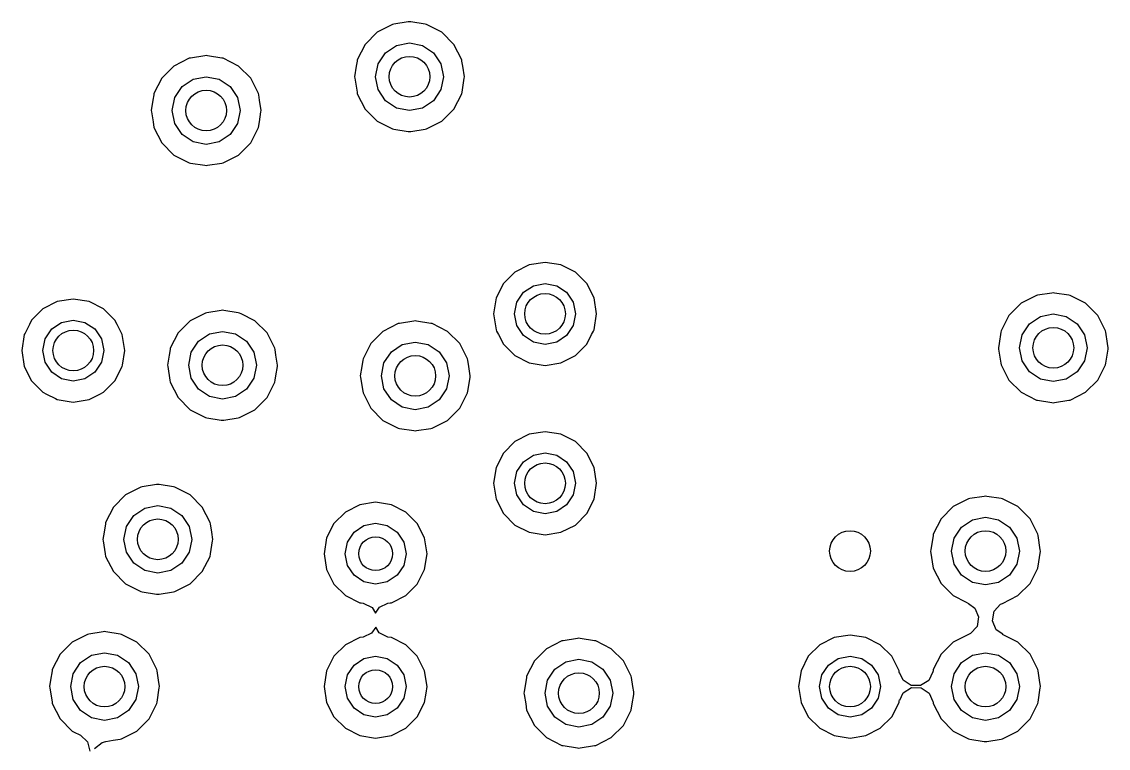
# Model space of a CAD drawing. Extents: x 4.53 to 6.3, y -4.68 to -2.19.
# Drawn here: x 5.3204 to 5.636, y -3.699 to -3.488 of the extents above; entities that cross this region are included whole.
import ezdxf

# ---------------------------------------------------------------- set-up
doc = ezdxf.new("R2010")
doc.units = 0
doc.header["$MEASUREMENT"] = 0
doc.layers.add('BLACK', color=7, linetype='CONTINUOUS')

msp = doc.modelspace()

# ---------------------------------------------------------------- linework, layer by layer
at = {"layer": 'BLACK', "linetype": 'CONTINUOUS'}
for p, q in [((5.42814, -3.48875), (5.42369, -3.49102)), ((5.42852, -3.48869), (5.42814, -3.48875)), ((5.43269, -3.48803), (5.42852, -3.48869)), ((5.42852, -3.48869), (5.42852, -3.48869)), ((5.43307, -3.48797), (5.43269, -3.48803)), ((5.43346, -3.48803), (5.43307, -3.48797)), ((5.43762, -3.48869), (5.43346, -3.48803)), ((5.438, -3.48875), (5.43762, -3.48869)), ((5.43762, -3.48869), (5.43762, -3.48869)), ((5.44245, -3.49102), (5.438, -3.48875)), ((5.42369, -3.49102), (5.42016, -3.49455)), ((5.44599, -3.49455), (5.44245, -3.49102)), ((5.42016, -3.49455), (5.41789, -3.499)), ((5.42611, -3.49698), (5.4293, -3.49484)), ((5.4293, -3.49484), (5.43307, -3.49409)), ((5.43307, -3.49409), (5.43684, -3.49484)), ((5.43684, -3.49484), (5.44003, -3.49698)), ((5.44825, -3.499), (5.44599, -3.49455)), ((5.36908, -3.4986), (5.36463, -3.50086)), ((5.36947, -3.49854), (5.36908, -3.4986)), ((5.37363, -3.49788), (5.36947, -3.49854)), ((5.36947, -3.49854), (5.36947, -3.49854)), ((5.37402, -3.49782), (5.37363, -3.49788)), ((5.3744, -3.49788), (5.37402, -3.49782)), ((5.37856, -3.49854), (5.3744, -3.49788)), ((5.37895, -3.4986), (5.37856, -3.49854)), ((5.37856, -3.49854), (5.37856, -3.49854)), ((5.3834, -3.50086), (5.37895, -3.4986)), ((5.41783, -3.49939), (5.41759, -3.50086)), ((5.41789, -3.499), (5.41783, -3.49939)), ((5.41783, -3.49939), (5.41783, -3.49939)), ((5.42398, -3.50017), (5.42611, -3.49698)), ((5.44003, -3.49698), (5.44216, -3.50017)), ((5.44831, -3.49939), (5.44825, -3.499)), ((5.44855, -3.50086), (5.44831, -3.49939)), ((5.44831, -3.49939), (5.44831, -3.49939)), ((5.36463, -3.50086), (5.3611, -3.5044)), ((5.38693, -3.5044), (5.3834, -3.50086)), ((5.41759, -3.50086), (5.41711, -3.50394)), ((5.42323, -3.50394), (5.42398, -3.50017)), ((5.44216, -3.50017), (5.44291, -3.50394)), ((5.44904, -3.50394), (5.44855, -3.50086)), ((5.3611, -3.5044), (5.35883, -3.50885)), ((5.36706, -3.50682), (5.37025, -3.50469)), ((5.37025, -3.50469), (5.37402, -3.50394)), ((5.37402, -3.50394), (5.37778, -3.50469)), ((5.37778, -3.50469), (5.38098, -3.50682)), ((5.3892, -3.50885), (5.38693, -3.5044)), ((5.41711, -3.50394), (5.41717, -3.50432)), ((5.41717, -3.50432), (5.41782, -3.50844)), ((5.42398, -3.5077), (5.42323, -3.50394)), ((5.44291, -3.50394), (5.44216, -3.5077)), ((5.44832, -3.50844), (5.44897, -3.50432)), ((5.44897, -3.50432), (5.44904, -3.50394)), ((5.35877, -3.50923), (5.35854, -3.51071)), ((5.35883, -3.50885), (5.35877, -3.50923)), ((5.35877, -3.50923), (5.35877, -3.50923)), ((5.36492, -3.51001), (5.36706, -3.50682)), ((5.38098, -3.50682), (5.38311, -3.51001)), ((5.38926, -3.50923), (5.3892, -3.50885)), ((5.38949, -3.51071), (5.38926, -3.50923)), ((5.38926, -3.50923), (5.38926, -3.50923)), ((5.41782, -3.50844), (5.41789, -3.50887)), ((5.41789, -3.50887), (5.42016, -3.51332)), ((5.42611, -3.5109), (5.42398, -3.5077)), ((5.44216, -3.5077), (5.44003, -3.5109)), ((5.44599, -3.51332), (5.44825, -3.50887)), ((5.44825, -3.50887), (5.44832, -3.50844)), ((5.35854, -3.51071), (5.35805, -3.51378)), ((5.36417, -3.51378), (5.36492, -3.51001)), ((5.38311, -3.51001), (5.38386, -3.51378)), ((5.38998, -3.51378), (5.38949, -3.51071)), ((5.4293, -3.51303), (5.42611, -3.5109)), ((5.44003, -3.5109), (5.43684, -3.51303)), ((5.35805, -3.51378), (5.35811, -3.51417)), ((5.35811, -3.51417), (5.35857, -3.51703)), ((5.36492, -3.51755), (5.36417, -3.51378)), ((5.38386, -3.51378), (5.38311, -3.51755)), ((5.38947, -3.51703), (5.38992, -3.51417)), ((5.38992, -3.51417), (5.38998, -3.51378)), ((5.42016, -3.51332), (5.42369, -3.51685)), ((5.43307, -3.51378), (5.4293, -3.51303)), ((5.43684, -3.51303), (5.43307, -3.51378)), ((5.44245, -3.51685), (5.44599, -3.51332)), ((5.35857, -3.51703), (5.35883, -3.51871)), ((5.35883, -3.51871), (5.3611, -3.52316)), ((5.36706, -3.52074), (5.36492, -3.51755)), ((5.38311, -3.51755), (5.38098, -3.52074)), ((5.38693, -3.52316), (5.3892, -3.51871)), ((5.3892, -3.51871), (5.38947, -3.51703)), ((5.42369, -3.51685), (5.42814, -3.51912)), ((5.438, -3.51912), (5.44245, -3.51685)), ((5.37025, -3.52287), (5.36706, -3.52074)), ((5.38098, -3.52074), (5.37778, -3.52287)), ((5.42814, -3.51912), (5.42852, -3.51918)), ((5.42852, -3.51918), (5.42852, -3.51918)), ((5.42852, -3.51918), (5.43269, -3.51984)), ((5.43269, -3.51984), (5.43307, -3.5199)), ((5.43307, -3.5199), (5.43346, -3.51984)), ((5.43346, -3.51984), (5.43762, -3.51918)), ((5.43762, -3.51918), (5.438, -3.51912)), ((5.43762, -3.51918), (5.43762, -3.51918)), ((5.3611, -3.52316), (5.36463, -3.52669)), ((5.37402, -3.52362), (5.37025, -3.52287)), ((5.37778, -3.52287), (5.37402, -3.52362)), ((5.3834, -3.52669), (5.38693, -3.52316)), ((5.36463, -3.52669), (5.36908, -3.52896)), ((5.37895, -3.52896), (5.3834, -3.52669)), ((5.36908, -3.52896), (5.36947, -3.52902)), ((5.36947, -3.52902), (5.36947, -3.52902)), ((5.36947, -3.52902), (5.37363, -3.52968)), ((5.37363, -3.52968), (5.37402, -3.52974)), ((5.37402, -3.52974), (5.3744, -3.52968)), ((5.3744, -3.52968), (5.37856, -3.52902)), ((5.37856, -3.52902), (5.37895, -3.52896)), ((5.37856, -3.52902), (5.37856, -3.52902)), ((5.46782, -3.5586), (5.46364, -3.56073)), ((5.47244, -3.55787), (5.46782, -3.5586)), ((5.47707, -3.5586), (5.47244, -3.55787)), ((5.48124, -3.56073), (5.47707, -3.5586)), ((5.46364, -3.56073), (5.46033, -3.56404)), ((5.48455, -3.56404), (5.48124, -3.56073)), ((5.46033, -3.56404), (5.45821, -3.56821)), ((5.46618, -3.56657), (5.46905, -3.56465)), ((5.46905, -3.56465), (5.47244, -3.56398)), ((5.47244, -3.56398), (5.47583, -3.56465)), ((5.47583, -3.56465), (5.4787, -3.56657)), ((5.48668, -3.56821), (5.48455, -3.56404)), ((5.33077, -3.56924), (5.3266, -3.57137)), ((5.3354, -3.56851), (5.33077, -3.56924)), ((5.34002, -3.56924), (5.3354, -3.56851)), ((5.3442, -3.57137), (5.34002, -3.56924)), ((5.45821, -3.56821), (5.45747, -3.57283)), ((5.46358, -3.57283), (5.46426, -3.56944)), ((5.46426, -3.56944), (5.46618, -3.56657)), ((5.4787, -3.56657), (5.48062, -3.56944)), ((5.48062, -3.56944), (5.4813, -3.57283)), ((5.48741, -3.57283), (5.48668, -3.56821)), ((5.61515, -3.56749), (5.6107, -3.56976)), ((5.61553, -3.56743), (5.61515, -3.56749)), ((5.61969, -3.56677), (5.61553, -3.56743)), ((5.61553, -3.56743), (5.61553, -3.56743)), ((5.62008, -3.56671), (5.61969, -3.56677)), ((5.62046, -3.56677), (5.62008, -3.56671)), ((5.62463, -3.56743), (5.62046, -3.56677)), ((5.62501, -3.56749), (5.62463, -3.56743)), ((5.62463, -3.56743), (5.62463, -3.56743)), ((5.62946, -3.56976), (5.62501, -3.56749)), ((5.3266, -3.57137), (5.32329, -3.57468)), ((5.34751, -3.57468), (5.3442, -3.57137)), ((5.37384, -3.57258), (5.36939, -3.57485)), ((5.37423, -3.57252), (5.37384, -3.57258)), ((5.37839, -3.57186), (5.37423, -3.57252)), ((5.37423, -3.57252), (5.37423, -3.57252)), ((5.37877, -3.5718), (5.37839, -3.57186)), ((5.37916, -3.57186), (5.37877, -3.5718)), ((5.38332, -3.57252), (5.37916, -3.57186)), ((5.38371, -3.57258), (5.38332, -3.57252)), ((5.38332, -3.57252), (5.38332, -3.57252)), ((5.38421, -3.57283), (5.38371, -3.57258)), ((5.6107, -3.56976), (5.60716, -3.57329)), ((5.63299, -3.57329), (5.62946, -3.56976)), ((5.32329, -3.57468), (5.32266, -3.57591)), ((5.32913, -3.57721), (5.33201, -3.57529)), ((5.33201, -3.57529), (5.3354, -3.57462)), ((5.3354, -3.57462), (5.33879, -3.57529)), ((5.33879, -3.57529), (5.34166, -3.57721)), ((5.34813, -3.57591), (5.34751, -3.57468)), ((5.36939, -3.57485), (5.36586, -3.57838)), ((5.38816, -3.57485), (5.38421, -3.57283)), ((5.39169, -3.57838), (5.38816, -3.57485)), ((5.42981, -3.57566), (5.42536, -3.57793)), ((5.4302, -3.5756), (5.42981, -3.57566)), ((5.43436, -3.57494), (5.4302, -3.5756)), ((5.4302, -3.5756), (5.4302, -3.5756)), ((5.43474, -3.57488), (5.43436, -3.57494)), ((5.43513, -3.57494), (5.43474, -3.57488)), ((5.43929, -3.5756), (5.43513, -3.57494)), ((5.43968, -3.57566), (5.43929, -3.5756)), ((5.43929, -3.5756), (5.43929, -3.5756)), ((5.44413, -3.57793), (5.43968, -3.57566)), ((5.45747, -3.57283), (5.45821, -3.57746)), ((5.46426, -3.57622), (5.46358, -3.57283)), ((5.4813, -3.57283), (5.48062, -3.57622)), ((5.48668, -3.57746), (5.48741, -3.57283)), ((5.60716, -3.57329), (5.6049, -3.57774)), ((5.61099, -3.57891), (5.61312, -3.57572)), ((5.61312, -3.57572), (5.61631, -3.57358)), ((5.61631, -3.57358), (5.62008, -3.57283)), ((5.62008, -3.57283), (5.62385, -3.57358)), ((5.62385, -3.57358), (5.62704, -3.57572)), ((5.62704, -3.57572), (5.62917, -3.57891)), ((5.63526, -3.57774), (5.63299, -3.57329)), ((5.32116, -3.57885), (5.32043, -3.58347)), ((5.32138, -3.57843), (5.32116, -3.57885)), ((5.32266, -3.57591), (5.32138, -3.57843)), ((5.32721, -3.58008), (5.32913, -3.57721)), ((5.34166, -3.57721), (5.34358, -3.58008)), ((5.34942, -3.57843), (5.34813, -3.57591)), ((5.34963, -3.57885), (5.34942, -3.57843)), ((5.35037, -3.58347), (5.34963, -3.57885)), ((5.36586, -3.57838), (5.36359, -3.58283)), ((5.37181, -3.5808), (5.37501, -3.57867)), ((5.37501, -3.57867), (5.37877, -3.57792)), ((5.37877, -3.57792), (5.38254, -3.57867)), ((5.38254, -3.57867), (5.38573, -3.5808)), ((5.39396, -3.58283), (5.39169, -3.57838)), ((5.42536, -3.57793), (5.42183, -3.58146)), ((5.44766, -3.58146), (5.44413, -3.57793)), ((5.45821, -3.57746), (5.45838, -3.57781)), ((5.45838, -3.57781), (5.45838, -3.57781)), ((5.45838, -3.57781), (5.45891, -3.57885)), ((5.45891, -3.57885), (5.46033, -3.58163)), ((5.46618, -3.5791), (5.46426, -3.57622)), ((5.48062, -3.57622), (5.4787, -3.5791)), ((5.48455, -3.58163), (5.48597, -3.57885)), ((5.48597, -3.57885), (5.4865, -3.57781)), ((5.4865, -3.57781), (5.48668, -3.57746)), ((5.4865, -3.57781), (5.4865, -3.57781)), ((5.60483, -3.57813), (5.60431, -3.58146)), ((5.6049, -3.57774), (5.60483, -3.57813)), ((5.60483, -3.57813), (5.60483, -3.57813)), ((5.61024, -3.58268), (5.61099, -3.57891)), ((5.62917, -3.57891), (5.62992, -3.58268)), ((5.63532, -3.57813), (5.63526, -3.57774)), ((5.63585, -3.58146), (5.63532, -3.57813)), ((5.63532, -3.57813), (5.63532, -3.57813)), ((5.32654, -3.58347), (5.32721, -3.58008)), ((5.34358, -3.58008), (5.34426, -3.58347)), ((5.36968, -3.58399), (5.37181, -3.5808)), ((5.38573, -3.5808), (5.38787, -3.58399)), ((5.42183, -3.58146), (5.41956, -3.58591)), ((5.42779, -3.58389), (5.43098, -3.58175)), ((5.43098, -3.58175), (5.43474, -3.581)), ((5.43474, -3.581), (5.43851, -3.58175)), ((5.43851, -3.58175), (5.4417, -3.58389)), ((5.44993, -3.58591), (5.44766, -3.58146)), ((5.46033, -3.58163), (5.46364, -3.58494)), ((5.46905, -3.58102), (5.46618, -3.5791)), ((5.47244, -3.58169), (5.46905, -3.58102)), ((5.47583, -3.58102), (5.47244, -3.58169)), ((5.4787, -3.5791), (5.47583, -3.58102)), ((5.48124, -3.58494), (5.48455, -3.58163)), ((5.60431, -3.58146), (5.60411, -3.58268)), ((5.63604, -3.58268), (5.63585, -3.58146)), ((5.32043, -3.58347), (5.32116, -3.5881)), ((5.32721, -3.58686), (5.32654, -3.58347)), ((5.34426, -3.58347), (5.34358, -3.58686)), ((5.34969, -3.58776), (5.35037, -3.58347)), ((5.36327, -3.58487), (5.36281, -3.58776)), ((5.36353, -3.58321), (5.36327, -3.58487)), ((5.36359, -3.58283), (5.36353, -3.58321)), ((5.36353, -3.58321), (5.36353, -3.58321)), ((5.36893, -3.58776), (5.36968, -3.58399)), ((5.38787, -3.58399), (5.38862, -3.58776)), ((5.39402, -3.58321), (5.39396, -3.58283)), ((5.39428, -3.58487), (5.39402, -3.58321)), ((5.39402, -3.58321), (5.39402, -3.58321)), ((5.39474, -3.58776), (5.39428, -3.58487)), ((5.42565, -3.58708), (5.42779, -3.58389)), ((5.4417, -3.58389), (5.44384, -3.58708)), ((5.46364, -3.58494), (5.46782, -3.58707)), ((5.47707, -3.58707), (5.48124, -3.58494)), ((5.60411, -3.58268), (5.60418, -3.58306)), ((5.60418, -3.58306), (5.60483, -3.58718)), ((5.61099, -3.58644), (5.61024, -3.58268)), ((5.62992, -3.58268), (5.62917, -3.58644)), ((5.63533, -3.58718), (5.63598, -3.58306)), ((5.63598, -3.58306), (5.63604, -3.58268)), ((5.32116, -3.5881), (5.32329, -3.59227)), ((5.32913, -3.58974), (5.32721, -3.58686)), ((5.34358, -3.58686), (5.34166, -3.58974)), ((5.34751, -3.59227), (5.34963, -3.5881)), ((5.34963, -3.5881), (5.34969, -3.58776)), ((5.36281, -3.58776), (5.36287, -3.58815)), ((5.36287, -3.58815), (5.36349, -3.59206)), ((5.36968, -3.59153), (5.36893, -3.58776)), ((5.38862, -3.58776), (5.38787, -3.59153)), ((5.39425, -3.59085), (5.39468, -3.58815)), ((5.39468, -3.58815), (5.39474, -3.58776)), ((5.41921, -3.58815), (5.41878, -3.59085)), ((5.4195, -3.5863), (5.41921, -3.58815)), ((5.41956, -3.58591), (5.4195, -3.5863)), ((5.4195, -3.5863), (5.4195, -3.5863)), ((5.4249, -3.59085), (5.42565, -3.58708)), ((5.44384, -3.58708), (5.44459, -3.59085)), ((5.44999, -3.5863), (5.44993, -3.58591)), ((5.45028, -3.58815), (5.44999, -3.5863)), ((5.44999, -3.5863), (5.44999, -3.5863)), ((5.45071, -3.59085), (5.45028, -3.58815)), ((5.46782, -3.58707), (5.47244, -3.5878)), ((5.47244, -3.5878), (5.47707, -3.58707)), ((5.60483, -3.58718), (5.6049, -3.58761)), ((5.6049, -3.58761), (5.60716, -3.59206)), ((5.61312, -3.58964), (5.61099, -3.58644)), ((5.62917, -3.58644), (5.62704, -3.58964)), ((5.63299, -3.59206), (5.63526, -3.58761)), ((5.63526, -3.58761), (5.63533, -3.58718)), ((5.33201, -3.59166), (5.32913, -3.58974)), ((5.34166, -3.58974), (5.33879, -3.59166)), ((5.37181, -3.59472), (5.36968, -3.59153)), ((5.38787, -3.59153), (5.38573, -3.59472)), ((5.39406, -3.59206), (5.39425, -3.59085)), ((5.41878, -3.59085), (5.41884, -3.59123)), ((5.41884, -3.59123), (5.4194, -3.59479)), ((5.42565, -3.59461), (5.4249, -3.59085)), ((5.44459, -3.59085), (5.44384, -3.59461)), ((5.45008, -3.59479), (5.45065, -3.59123)), ((5.45065, -3.59123), (5.45071, -3.59085)), ((5.61631, -3.59177), (5.61312, -3.58964)), ((5.62704, -3.58964), (5.62385, -3.59177)), ((5.32329, -3.59227), (5.3266, -3.59558)), ((5.3354, -3.59233), (5.33201, -3.59166)), ((5.33879, -3.59166), (5.3354, -3.59233)), ((5.3442, -3.59558), (5.34751, -3.59227)), ((5.36349, -3.59206), (5.36359, -3.59269)), ((5.36359, -3.59269), (5.36586, -3.59714)), ((5.37501, -3.59685), (5.37181, -3.59472)), ((5.38573, -3.59472), (5.38254, -3.59685)), ((5.39169, -3.59714), (5.39396, -3.59269)), ((5.39396, -3.59269), (5.39406, -3.59206)), ((5.4194, -3.59479), (5.41956, -3.59578)), ((5.42779, -3.59781), (5.42565, -3.59461)), ((5.44384, -3.59461), (5.4417, -3.59781)), ((5.44993, -3.59578), (5.45008, -3.59479)), ((5.60716, -3.59206), (5.6107, -3.59559)), ((5.62008, -3.59252), (5.61631, -3.59177)), ((5.62385, -3.59177), (5.62008, -3.59252)), ((5.62946, -3.59559), (5.63299, -3.59206)), ((5.3266, -3.59558), (5.32767, -3.59613)), ((5.32767, -3.59613), (5.3302, -3.59742)), ((5.3302, -3.59742), (5.33077, -3.59771)), ((5.33077, -3.59771), (5.3354, -3.59844)), ((5.3354, -3.59844), (5.34002, -3.59771)), ((5.34002, -3.59771), (5.34059, -3.59742)), ((5.34059, -3.59742), (5.34313, -3.59613)), ((5.34313, -3.59613), (5.3442, -3.59558)), ((5.36586, -3.59714), (5.36939, -3.60068)), ((5.37877, -3.5976), (5.37501, -3.59685)), ((5.38254, -3.59685), (5.37877, -3.5976)), ((5.38816, -3.60068), (5.39169, -3.59714)), ((5.41956, -3.59578), (5.42183, -3.60023)), ((5.43098, -3.59994), (5.42779, -3.59781)), ((5.4417, -3.59781), (5.43851, -3.59994)), ((5.44766, -3.60023), (5.44993, -3.59578)), ((5.6107, -3.59559), (5.61515, -3.59786)), ((5.61515, -3.59786), (5.61553, -3.59792)), ((5.61553, -3.59792), (5.61553, -3.59792)), ((5.61553, -3.59792), (5.61969, -3.59858)), ((5.62046, -3.59858), (5.62463, -3.59792)), ((5.62463, -3.59792), (5.62501, -3.59786)), ((5.62463, -3.59792), (5.62463, -3.59792)), ((5.62501, -3.59786), (5.62946, -3.59559)), ((5.36939, -3.60068), (5.37384, -3.60294)), ((5.38371, -3.60294), (5.38816, -3.60068)), ((5.42183, -3.60023), (5.42536, -3.60376)), ((5.43474, -3.60069), (5.43098, -3.59994)), ((5.43851, -3.59994), (5.43474, -3.60069)), ((5.44413, -3.60376), (5.44766, -3.60023)), ((5.61969, -3.59858), (5.62008, -3.59864)), ((5.62008, -3.59864), (5.62046, -3.59858)), ((5.37384, -3.60294), (5.37423, -3.603)), ((5.37423, -3.603), (5.37423, -3.603)), ((5.37423, -3.603), (5.37839, -3.60366)), ((5.37839, -3.60366), (5.37877, -3.60372)), ((5.37877, -3.60372), (5.37916, -3.60366)), ((5.37916, -3.60366), (5.38332, -3.603)), ((5.38332, -3.603), (5.38371, -3.60294)), ((5.38332, -3.603), (5.38332, -3.603)), ((5.42536, -3.60376), (5.42981, -3.60603)), ((5.43968, -3.60603), (5.44413, -3.60376)), ((5.42981, -3.60603), (5.4302, -3.60609)), ((5.4302, -3.60609), (5.4302, -3.60609)), ((5.4302, -3.60609), (5.43436, -3.60675)), ((5.43436, -3.60675), (5.43474, -3.60681)), ((5.43474, -3.60681), (5.43513, -3.60675)), ((5.43513, -3.60675), (5.43929, -3.60609)), ((5.43929, -3.60609), (5.43968, -3.60603)), ((5.43929, -3.60609), (5.43929, -3.60609)), ((5.47244, -3.60708), (5.46782, -3.60781)), ((5.47707, -3.60781), (5.47244, -3.60708)), ((5.46364, -3.60994), (5.46033, -3.61325)), ((5.46782, -3.60781), (5.46364, -3.60994)), ((5.48124, -3.60994), (5.47707, -3.60781)), ((5.48455, -3.61325), (5.48124, -3.60994)), ((5.46033, -3.61325), (5.45821, -3.61742)), ((5.46905, -3.61386), (5.47244, -3.61319)), ((5.47244, -3.61319), (5.47583, -3.61386)), ((5.48668, -3.61742), (5.48455, -3.61325)), ((5.46426, -3.61866), (5.46618, -3.61578)), ((5.46618, -3.61578), (5.46905, -3.61386)), ((5.47583, -3.61386), (5.4787, -3.61578)), ((5.4787, -3.61578), (5.48062, -3.61866)), ((5.45821, -3.61742), (5.45747, -3.62205)), ((5.46358, -3.62205), (5.46426, -3.61866)), ((5.48062, -3.61866), (5.4813, -3.62205)), ((5.48741, -3.62205), (5.48668, -3.61742)), ((5.35504, -3.62314), (5.35059, -3.62541)), ((5.35543, -3.62308), (5.35504, -3.62314)), ((5.35959, -3.62242), (5.35543, -3.62308)), ((5.35543, -3.62308), (5.35543, -3.62308)), ((5.35997, -3.62236), (5.35959, -3.62242)), ((5.36036, -3.62242), (5.35997, -3.62236)), ((5.36452, -3.62308), (5.36036, -3.62242)), ((5.36491, -3.62314), (5.36452, -3.62308)), ((5.36452, -3.62308), (5.36452, -3.62308)), ((5.36936, -3.62541), (5.36491, -3.62314)), ((5.45747, -3.62205), (5.45821, -3.62667)), ((5.46426, -3.62544), (5.46358, -3.62205)), ((5.4813, -3.62205), (5.48062, -3.62544)), ((5.48668, -3.62667), (5.48741, -3.62205)), ((5.35059, -3.62541), (5.34706, -3.62894)), ((5.37289, -3.62894), (5.36936, -3.62541)), ((5.46618, -3.62831), (5.46426, -3.62544)), ((5.48062, -3.62544), (5.4787, -3.62831)), ((5.60001, -3.62583), (5.59585, -3.62649)), ((5.60039, -3.62577), (5.60001, -3.62583)), ((5.60078, -3.62583), (5.60039, -3.62577)), ((5.60494, -3.62649), (5.60078, -3.62583)), ((5.34706, -3.62894), (5.34479, -3.63339)), ((5.35302, -3.63136), (5.35621, -3.62923)), ((5.35621, -3.62923), (5.35997, -3.62848)), ((5.35997, -3.62848), (5.36374, -3.62923)), ((5.36374, -3.62923), (5.36693, -3.63136)), ((5.37516, -3.63339), (5.37289, -3.62894)), ((5.4186, -3.62826), (5.41443, -3.63039)), ((5.42323, -3.62753), (5.4186, -3.62826)), ((5.42785, -3.62826), (5.42323, -3.62753)), ((5.43203, -3.63039), (5.42785, -3.62826)), ((5.45821, -3.62667), (5.46033, -3.63085)), ((5.46905, -3.63023), (5.46618, -3.62831)), ((5.4787, -3.62831), (5.47583, -3.63023)), ((5.48455, -3.63085), (5.48668, -3.62667)), ((5.59101, -3.62882), (5.58748, -3.63235)), ((5.59546, -3.62655), (5.59101, -3.62882)), ((5.59585, -3.62649), (5.59546, -3.62655)), ((5.59585, -3.62649), (5.59585, -3.62649)), ((5.60533, -3.62655), (5.60494, -3.62649)), ((5.60494, -3.62649), (5.60494, -3.62649)), ((5.60978, -3.62882), (5.60533, -3.62655)), ((5.61331, -3.63235), (5.60978, -3.62882)), ((5.35088, -3.63456), (5.35302, -3.63136)), ((5.36693, -3.63136), (5.36907, -3.63456)), ((5.41443, -3.63039), (5.41112, -3.6337)), ((5.43534, -3.6337), (5.43203, -3.63039)), ((5.46033, -3.63085), (5.46364, -3.63416)), ((5.47244, -3.63091), (5.46905, -3.63023)), ((5.47583, -3.63023), (5.47244, -3.63091)), ((5.48124, -3.63416), (5.48455, -3.63085)), ((5.58748, -3.63235), (5.58521, -3.6368)), ((5.59343, -3.63477), (5.59663, -3.63264)), ((5.59663, -3.63264), (5.60039, -3.63189)), ((5.60039, -3.63189), (5.60416, -3.63264)), ((5.60416, -3.63264), (5.60735, -3.63477)), ((5.61558, -3.6368), (5.61331, -3.63235)), ((5.34473, -3.63378), (5.34433, -3.63628)), ((5.34479, -3.63339), (5.34473, -3.63378)), ((5.34473, -3.63378), (5.34473, -3.63378)), ((5.35013, -3.63832), (5.35088, -3.63456)), ((5.36907, -3.63456), (5.36982, -3.63832)), ((5.37522, -3.63378), (5.37516, -3.63339)), ((5.37562, -3.63628), (5.37522, -3.63378)), ((5.37522, -3.63378), (5.37522, -3.63378)), ((5.41112, -3.6337), (5.40899, -3.63787)), ((5.41696, -3.63624), (5.41984, -3.63432)), ((5.41984, -3.63432), (5.42323, -3.63364)), ((5.42323, -3.63364), (5.42662, -3.63432)), ((5.42662, -3.63432), (5.42949, -3.63624)), ((5.43746, -3.63787), (5.43534, -3.6337)), ((5.46364, -3.63416), (5.46782, -3.63628)), ((5.47707, -3.63628), (5.48124, -3.63416)), ((5.5913, -3.63797), (5.59343, -3.63477)), ((5.60735, -3.63477), (5.60949, -3.63797)), ((5.34433, -3.63628), (5.34401, -3.63832)), ((5.34401, -3.63832), (5.34407, -3.63871)), ((5.34407, -3.63871), (5.34467, -3.6425)), ((5.35088, -3.64209), (5.35013, -3.63832)), ((5.36982, -3.63832), (5.36907, -3.64209)), ((5.37528, -3.6425), (5.37588, -3.63871)), ((5.37594, -3.63832), (5.37562, -3.63628)), ((5.37588, -3.63871), (5.37594, -3.63832)), ((5.40899, -3.63787), (5.40826, -3.6425)), ((5.41504, -3.63911), (5.41696, -3.63624)), ((5.42949, -3.63624), (5.43141, -3.63911)), ((5.4382, -3.6425), (5.43746, -3.63787)), ((5.46782, -3.63628), (5.47244, -3.63701)), ((5.47244, -3.63701), (5.47707, -3.63628)), ((5.58515, -3.63718), (5.58449, -3.64135)), ((5.58521, -3.6368), (5.58515, -3.63718)), ((5.58515, -3.63718), (5.58515, -3.63718)), ((5.59055, -3.64173), (5.5913, -3.63797)), ((5.60949, -3.63797), (5.61024, -3.64173)), ((5.61564, -3.63718), (5.61558, -3.6368)), ((5.6163, -3.64135), (5.61564, -3.63718)), ((5.61564, -3.63718), (5.61564, -3.63718)), ((5.35302, -3.64528), (5.35088, -3.64209)), ((5.36907, -3.64209), (5.36693, -3.64528)), ((5.41437, -3.6425), (5.41504, -3.63911)), ((5.43141, -3.63911), (5.43209, -3.6425)), ((5.58449, -3.64135), (5.58443, -3.64173)), ((5.58443, -3.64173), (5.58521, -3.64667)), ((5.5913, -3.6455), (5.59055, -3.64173)), ((5.61024, -3.64173), (5.60949, -3.6455)), ((5.61558, -3.64667), (5.61636, -3.64173)), ((5.61636, -3.64173), (5.6163, -3.64135)), ((5.34467, -3.6425), (5.34479, -3.64326)), ((5.34479, -3.64326), (5.34706, -3.64771)), ((5.35621, -3.64742), (5.35302, -3.64528)), ((5.36693, -3.64528), (5.36374, -3.64742)), ((5.37289, -3.64771), (5.37516, -3.64326)), ((5.37516, -3.64326), (5.37528, -3.6425)), ((5.40826, -3.6425), (5.40899, -3.64713)), ((5.41504, -3.64589), (5.41437, -3.6425)), ((5.43209, -3.6425), (5.43141, -3.64589)), ((5.43746, -3.64713), (5.4382, -3.6425)), ((5.34706, -3.64771), (5.35059, -3.65124)), ((5.35997, -3.64817), (5.35621, -3.64742)), ((5.36374, -3.64742), (5.35997, -3.64817)), ((5.36936, -3.65124), (5.37289, -3.64771)), ((5.40899, -3.64713), (5.41112, -3.6513)), ((5.41696, -3.64876), (5.41504, -3.64589)), ((5.43141, -3.64589), (5.42949, -3.64876)), ((5.43534, -3.6513), (5.43746, -3.64713)), ((5.58521, -3.64667), (5.58748, -3.65112)), ((5.59343, -3.64869), (5.5913, -3.6455)), ((5.60949, -3.6455), (5.60735, -3.64869)), ((5.61331, -3.65112), (5.61558, -3.64667)), ((5.35059, -3.65124), (5.35504, -3.65351)), ((5.36491, -3.65351), (5.36936, -3.65124)), ((5.41112, -3.6513), (5.41443, -3.65461)), ((5.41984, -3.65068), (5.41696, -3.64876)), ((5.42323, -3.65136), (5.41984, -3.65068)), ((5.42662, -3.65068), (5.42323, -3.65136)), ((5.42949, -3.64876), (5.42662, -3.65068)), ((5.43203, -3.65461), (5.43534, -3.6513)), ((5.58748, -3.65112), (5.59101, -3.65465)), ((5.59663, -3.65083), (5.59343, -3.64869)), ((5.60039, -3.65157), (5.59663, -3.65083)), ((5.60416, -3.65083), (5.60039, -3.65157)), ((5.60735, -3.64869), (5.60416, -3.65083)), ((5.60978, -3.65465), (5.61331, -3.65112)), ((5.35504, -3.65351), (5.35543, -3.65357)), ((5.35543, -3.65357), (5.35543, -3.65357)), ((5.35543, -3.65357), (5.35959, -3.65423)), ((5.35959, -3.65423), (5.35997, -3.65429)), ((5.35997, -3.65429), (5.36036, -3.65423)), ((5.36036, -3.65423), (5.36452, -3.65357)), ((5.36452, -3.65357), (5.36491, -3.65351)), ((5.36452, -3.65357), (5.36452, -3.65357)), ((5.41443, -3.65461), (5.4186, -3.65674)), ((5.42785, -3.65674), (5.43203, -3.65461)), ((5.59101, -3.65465), (5.59476, -3.65656)), ((5.60533, -3.65692), (5.60978, -3.65465)), ((5.4186, -3.65674), (5.41899, -3.6568)), ((5.41899, -3.6568), (5.41899, -3.6568)), ((5.41899, -3.6568), (5.41965, -3.6569)), ((5.41965, -3.6569), (5.42218, -3.6581)), ((5.42438, -3.65801), (5.4268, -3.6569)), ((5.4268, -3.6569), (5.42747, -3.6568)), ((5.42747, -3.6568), (5.42785, -3.65674)), ((5.42747, -3.6568), (5.42747, -3.6568)), ((5.59476, -3.65656), (5.59546, -3.65692)), ((5.59546, -3.65692), (5.59542, -3.65699)), ((5.59542, -3.65699), (5.5973, -3.65828)), ((5.60287, -3.65923), (5.60476, -3.65717)), ((5.60476, -3.65717), (5.60532, -3.65692)), ((5.60532, -3.65692), (5.60533, -3.65692)), ((5.42218, -3.6581), (5.42322, -3.65977)), ((5.42322, -3.65977), (5.42438, -3.65801)), ((5.5973, -3.65828), (5.59839, -3.66085)), ((5.59839, -3.66085), (5.59791, -3.66361)), ((5.6024, -3.66198), (5.60287, -3.65923)), ((5.42324, -3.66384), (5.42207, -3.6656)), ((5.42428, -3.6655), (5.42324, -3.66384)), ((5.59791, -3.66361), (5.59602, -3.66567)), ((5.60349, -3.66456), (5.6024, -3.66198)), ((5.33955, -3.66592), (5.3351, -3.66819)), ((5.33994, -3.66586), (5.33955, -3.66592)), ((5.3441, -3.6652), (5.33994, -3.66586)), ((5.33994, -3.66586), (5.33994, -3.66586)), ((5.34449, -3.66514), (5.3441, -3.6652)), ((5.34487, -3.6652), (5.34449, -3.66514)), ((5.34904, -3.66586), (5.34487, -3.6652)), ((5.34942, -3.66592), (5.34904, -3.66586)), ((5.34904, -3.66586), (5.34904, -3.66586)), ((5.35387, -3.66819), (5.34942, -3.66592)), ((5.4186, -3.66687), (5.41443, -3.66899)), ((5.41965, -3.6667), (5.4186, -3.66687)), ((5.42207, -3.6656), (5.41965, -3.6667)), ((5.4268, -3.6667), (5.42428, -3.6655)), ((5.42785, -3.66687), (5.4268, -3.6667)), ((5.43203, -3.66899), (5.42785, -3.66687)), ((5.4819, -3.6671), (5.47774, -3.66776)), ((5.48228, -3.66704), (5.4819, -3.6671)), ((5.48267, -3.6671), (5.48228, -3.66704)), ((5.48683, -3.66776), (5.48267, -3.6671)), ((5.5564, -3.66687), (5.55223, -3.66899)), ((5.56102, -3.66613), (5.5564, -3.66687)), ((5.56565, -3.66687), (5.56102, -3.66613)), ((5.56982, -3.66899), (5.56565, -3.66687)), ((5.59546, -3.66592), (5.59101, -3.66819)), ((5.59547, -3.66592), (5.59546, -3.66592)), ((5.59602, -3.66567), (5.59547, -3.66592)), ((5.60537, -3.66584), (5.60349, -3.66456)), ((5.60533, -3.66592), (5.60537, -3.66584)), ((5.60978, -3.66819), (5.60533, -3.66592)), ((5.3351, -3.66819), (5.33157, -3.67172)), ((5.3574, -3.67172), (5.35387, -3.66819)), ((5.41443, -3.66899), (5.41112, -3.6723)), ((5.43534, -3.6723), (5.43203, -3.66899)), ((5.4729, -3.67009), (5.46937, -3.67362)), ((5.47735, -3.66782), (5.4729, -3.67009)), ((5.47774, -3.66776), (5.47735, -3.66782)), ((5.47774, -3.66776), (5.47774, -3.66776)), ((5.48722, -3.66782), (5.48683, -3.66776)), ((5.48683, -3.66776), (5.48683, -3.66776)), ((5.49167, -3.67009), (5.48722, -3.66782)), ((5.4952, -3.67362), (5.49167, -3.67009)), ((5.55223, -3.66899), (5.54891, -3.6723)), ((5.57313, -3.6723), (5.56982, -3.66899)), ((5.59101, -3.66819), (5.58748, -3.67172)), ((5.61331, -3.67172), (5.60978, -3.66819)), ((5.33157, -3.67172), (5.32931, -3.67617)), ((5.33753, -3.67414), (5.34072, -3.67201)), ((5.34072, -3.67201), (5.34449, -3.67126)), ((5.34449, -3.67126), (5.34825, -3.67201)), ((5.34825, -3.67201), (5.35145, -3.67414)), ((5.35967, -3.67617), (5.3574, -3.67172)), ((5.41112, -3.6723), (5.40899, -3.67648)), ((5.41696, -3.67484), (5.41984, -3.67292)), ((5.41984, -3.67292), (5.42323, -3.67224)), ((5.42323, -3.67224), (5.42662, -3.67292)), ((5.42662, -3.67292), (5.42949, -3.67484)), ((5.43746, -3.67648), (5.43534, -3.6723)), ((5.46937, -3.67362), (5.4671, -3.67807)), ((5.47852, -3.67391), (5.48228, -3.67316)), ((5.48228, -3.67316), (5.48605, -3.67391)), ((5.49747, -3.67807), (5.4952, -3.67362)), ((5.54891, -3.6723), (5.54679, -3.67648)), ((5.55476, -3.67484), (5.55763, -3.67292)), ((5.55763, -3.67292), (5.56102, -3.67224)), ((5.56102, -3.67224), (5.56441, -3.67292)), ((5.56441, -3.67292), (5.56729, -3.67484)), ((5.57526, -3.67648), (5.57313, -3.6723)), ((5.58748, -3.67172), (5.58521, -3.67617)), ((5.59343, -3.67414), (5.59663, -3.67201)), ((5.59663, -3.67201), (5.60039, -3.67126)), ((5.60039, -3.67126), (5.60416, -3.67201)), ((5.60416, -3.67201), (5.60735, -3.67414)), ((5.61558, -3.67617), (5.61331, -3.67172)), ((5.32924, -3.67655), (5.32882, -3.67922)), ((5.32931, -3.67617), (5.32924, -3.67655)), ((5.32924, -3.67655), (5.32924, -3.67655)), ((5.33539, -3.67734), (5.33753, -3.67414)), ((5.35145, -3.67414), (5.35358, -3.67734)), ((5.35973, -3.67655), (5.35967, -3.67617)), ((5.36015, -3.67922), (5.35973, -3.67655)), ((5.35973, -3.67655), (5.35973, -3.67655)), ((5.40899, -3.67648), (5.40826, -3.6811)), ((5.41504, -3.67771), (5.41696, -3.67484)), ((5.42949, -3.67484), (5.43141, -3.67771)), ((5.4382, -3.6811), (5.43746, -3.67648)), ((5.47319, -3.67924), (5.47532, -3.67604)), ((5.47532, -3.67604), (5.47852, -3.67391)), ((5.48605, -3.67391), (5.48924, -3.67604)), ((5.48924, -3.67604), (5.49138, -3.67924)), ((5.54679, -3.67648), (5.54606, -3.6811)), ((5.55284, -3.67771), (5.55476, -3.67484)), ((5.56729, -3.67484), (5.56921, -3.67771)), ((5.57532, -3.67686), (5.57526, -3.67648)), ((5.58511, -3.67681), (5.58391, -3.67933)), ((5.58515, -3.67655), (5.58511, -3.67681)), ((5.58521, -3.67617), (5.58515, -3.67655)), ((5.58515, -3.67655), (5.58515, -3.67655)), ((5.5913, -3.67734), (5.59343, -3.67414)), ((5.60735, -3.67414), (5.60949, -3.67734)), ((5.61564, -3.67655), (5.61558, -3.67617)), ((5.61606, -3.67922), (5.61564, -3.67655)), ((5.61564, -3.67655), (5.61564, -3.67655)), ((5.32882, -3.67922), (5.32852, -3.6811)), ((5.33465, -3.6811), (5.33539, -3.67734)), ((5.35358, -3.67734), (5.35433, -3.6811)), ((5.36045, -3.6811), (5.36015, -3.67922)), ((5.41437, -3.6811), (5.41504, -3.67771)), ((5.43141, -3.67771), (5.43209, -3.6811)), ((5.46704, -3.67846), (5.46638, -3.68262)), ((5.4671, -3.67807), (5.46704, -3.67846)), ((5.46704, -3.67846), (5.46704, -3.67846)), ((5.47244, -3.683), (5.47319, -3.67924)), ((5.49138, -3.67924), (5.49213, -3.683)), ((5.49753, -3.67846), (5.49747, -3.67807)), ((5.49795, -3.6811), (5.49753, -3.67846)), ((5.49753, -3.67846), (5.49753, -3.67846)), ((5.55217, -3.6811), (5.55284, -3.67771)), ((5.56921, -3.67771), (5.56988, -3.6811)), ((5.57544, -3.67723), (5.57532, -3.67686)), ((5.5755, -3.67722), (5.57544, -3.67723)), ((5.57642, -3.67922), (5.5755, -3.67722)), ((5.57874, -3.68077), (5.57642, -3.67922)), ((5.58391, -3.67933), (5.58154, -3.68081)), ((5.59055, -3.6811), (5.5913, -3.67734)), ((5.60949, -3.67734), (5.61024, -3.6811)), ((5.61636, -3.6811), (5.61606, -3.67922)), ((5.32852, -3.6811), (5.32858, -3.68149)), ((5.32858, -3.68149), (5.32924, -3.6856)), ((5.33539, -3.68487), (5.33465, -3.6811)), ((5.35433, -3.6811), (5.35358, -3.68487)), ((5.35974, -3.6856), (5.36039, -3.68149)), ((5.36039, -3.68149), (5.36045, -3.6811)), ((5.40826, -3.6811), (5.40899, -3.68573)), ((5.41504, -3.68449), (5.41437, -3.6811)), ((5.43209, -3.6811), (5.43141, -3.68449)), ((5.43746, -3.68573), (5.4379, -3.683)), ((5.4379, -3.683), (5.4382, -3.6811)), ((5.46638, -3.68262), (5.46632, -3.683)), ((5.46632, -3.683), (5.46638, -3.68339)), ((5.47319, -3.68677), (5.47244, -3.683)), ((5.49213, -3.683), (5.49138, -3.68677)), ((5.49819, -3.68262), (5.49795, -3.6811)), ((5.49825, -3.683), (5.49819, -3.68262)), ((5.49819, -3.68339), (5.49825, -3.683)), ((5.54606, -3.6811), (5.54679, -3.68573)), ((5.55284, -3.68449), (5.55217, -3.6811)), ((5.56988, -3.6811), (5.56921, -3.68449)), ((5.5755, -3.68499), (5.57651, -3.68287)), ((5.57651, -3.68287), (5.57888, -3.6814)), ((5.58154, -3.68081), (5.57874, -3.68077)), ((5.57888, -3.6814), (5.58168, -3.68144)), ((5.58168, -3.68144), (5.58401, -3.68298)), ((5.58401, -3.68298), (5.58511, -3.6854)), ((5.5913, -3.68487), (5.59055, -3.6811)), ((5.61024, -3.6811), (5.60949, -3.68487)), ((5.61564, -3.6856), (5.6163, -3.68149)), ((5.6163, -3.68149), (5.61636, -3.6811)), ((5.32924, -3.6856), (5.32931, -3.68604)), ((5.32931, -3.68604), (5.33157, -3.69049)), ((5.33753, -3.68806), (5.33539, -3.68487)), ((5.35358, -3.68487), (5.35145, -3.68806)), ((5.3574, -3.69049), (5.35967, -3.68604)), ((5.35967, -3.68604), (5.35974, -3.6856)), ((5.40899, -3.68573), (5.41112, -3.6899)), ((5.41696, -3.68737), (5.41504, -3.68449)), ((5.43141, -3.68449), (5.42949, -3.68737)), ((5.43534, -3.6899), (5.43746, -3.68573)), ((5.46638, -3.68339), (5.46681, -3.68608)), ((5.46681, -3.68608), (5.4671, -3.68794)), ((5.49747, -3.68794), (5.49776, -3.68608)), ((5.49776, -3.68608), (5.49819, -3.68339)), ((5.54679, -3.68573), (5.54891, -3.6899)), ((5.55476, -3.68737), (5.55284, -3.68449)), ((5.56921, -3.68449), (5.56729, -3.68737)), ((5.57313, -3.6899), (5.57526, -3.68573)), ((5.57526, -3.68573), (5.57532, -3.68534)), ((5.57532, -3.68534), (5.57544, -3.68497)), ((5.57544, -3.68497), (5.5755, -3.68499)), ((5.58511, -3.6854), (5.58515, -3.68565)), ((5.58515, -3.68565), (5.58521, -3.68604)), ((5.58521, -3.68604), (5.58748, -3.69049)), ((5.59343, -3.68806), (5.5913, -3.68487)), ((5.60949, -3.68487), (5.60735, -3.68806)), ((5.61331, -3.69049), (5.61558, -3.68604)), ((5.61558, -3.68604), (5.61564, -3.6856)), ((5.34072, -3.6902), (5.33753, -3.68806)), ((5.35145, -3.68806), (5.34825, -3.6902)), ((5.41984, -3.68929), (5.41696, -3.68737)), ((5.42323, -3.68996), (5.41984, -3.68929)), ((5.42662, -3.68929), (5.42323, -3.68996)), ((5.42949, -3.68737), (5.42662, -3.68929)), ((5.4671, -3.68794), (5.46937, -3.69239)), ((5.47532, -3.68996), (5.47319, -3.68677)), ((5.49138, -3.68677), (5.48924, -3.68996)), ((5.4952, -3.69239), (5.49747, -3.68794)), ((5.55763, -3.68929), (5.55476, -3.68737)), ((5.56102, -3.68996), (5.55763, -3.68929)), ((5.56441, -3.68929), (5.56102, -3.68996)), ((5.56729, -3.68737), (5.56441, -3.68929)), ((5.59663, -3.6902), (5.59343, -3.68806)), ((5.60735, -3.68806), (5.60416, -3.6902)), ((5.33157, -3.69049), (5.3351, -3.69402)), ((5.34449, -3.69094), (5.34072, -3.6902)), ((5.34825, -3.6902), (5.34449, -3.69094)), ((5.35387, -3.69402), (5.3574, -3.69049)), ((5.41112, -3.6899), (5.41443, -3.69321)), ((5.43203, -3.69321), (5.43534, -3.6899)), ((5.46937, -3.69239), (5.4729, -3.69592)), ((5.47852, -3.6921), (5.47532, -3.68996)), ((5.48228, -3.69285), (5.47852, -3.6921)), ((5.48605, -3.6921), (5.48228, -3.69285)), ((5.48924, -3.68996), (5.48605, -3.6921)), ((5.49167, -3.69592), (5.4952, -3.69239)), ((5.54891, -3.6899), (5.55223, -3.69321)), ((5.56982, -3.69321), (5.57313, -3.6899)), ((5.58748, -3.69049), (5.59101, -3.69402)), ((5.60039, -3.69094), (5.59663, -3.6902)), ((5.60416, -3.6902), (5.60039, -3.69094)), ((5.60978, -3.69402), (5.61331, -3.69049)), ((5.3351, -3.69402), (5.33545, -3.69419)), ((5.33545, -3.69419), (5.33545, -3.6942)), ((5.33545, -3.6942), (5.33751, -3.69525)), ((5.33751, -3.69525), (5.33955, -3.69716)), ((5.34942, -3.69629), (5.35387, -3.69402)), ((5.41443, -3.69321), (5.4186, -3.69534)), ((5.4186, -3.69534), (5.42323, -3.69607)), ((5.42323, -3.69607), (5.42785, -3.69534)), ((5.42785, -3.69534), (5.43203, -3.69321)), ((5.55223, -3.69321), (5.5564, -3.69534)), ((5.5564, -3.69534), (5.56102, -3.69607)), ((5.56102, -3.69607), (5.56565, -3.69534)), ((5.56565, -3.69534), (5.56982, -3.69321)), ((5.59101, -3.69402), (5.59546, -3.69629)), ((5.60533, -3.69629), (5.60978, -3.69402)), ((5.33955, -3.69716), (5.34022, -3.69988)), ((5.34157, -3.69905), (5.34376, -3.69731)), ((5.34376, -3.69731), (5.34485, -3.69701)), ((5.34485, -3.69701), (5.34701, -3.69667)), ((5.34701, -3.69667), (5.34904, -3.69635)), ((5.34904, -3.69635), (5.34942, -3.69629)), ((5.34904, -3.69635), (5.34904, -3.69635)), ((5.4729, -3.69592), (5.47735, -3.69819)), ((5.47735, -3.69819), (5.47774, -3.69825)), ((5.47774, -3.69825), (5.47774, -3.69825)), ((5.47774, -3.69825), (5.4819, -3.69891)), ((5.4819, -3.69891), (5.48228, -3.69897)), ((5.48228, -3.69897), (5.48267, -3.69891)), ((5.48267, -3.69891), (5.48683, -3.69825)), ((5.48683, -3.69825), (5.48722, -3.69819)), ((5.48683, -3.69825), (5.48683, -3.69825)), ((5.48722, -3.69819), (5.49167, -3.69592)), ((5.59546, -3.69629), (5.59585, -3.69635)), ((5.59585, -3.69635), (5.59585, -3.69635)), ((5.59585, -3.69635), (5.60001, -3.69701)), ((5.60001, -3.69701), (5.60039, -3.69707)), ((5.60039, -3.69707), (5.60078, -3.69701)), ((5.60078, -3.69701), (5.60494, -3.69635)), ((5.60494, -3.69635), (5.60533, -3.69629)), ((5.60494, -3.69635), (5.60494, -3.69635))]:
    msp.add_line(p, q, dxfattribs=at)
at = {"layer": 'BLACK'}
for centre, radius in [((5.43307, -3.50394), 0.00591), ((5.37402, -3.51378), 0.00591), ((5.47244, -3.57283), 0.00591), ((5.3354, -3.58347), 0.00591), ((5.62008, -3.58268), 0.00591), ((5.37877, -3.58776), 0.00591), ((5.43474, -3.59085), 0.00591), ((5.47244, -3.62205), 0.00591), ((5.35997, -3.63832), 0.00591), ((5.56102, -3.64173), 0.00591), ((5.60039, -3.64173), 0.00591), ((5.42323, -3.6425), 0.00492), ((5.34449, -3.6811), 0.00591), ((5.42323, -3.6811), 0.00492), ((5.56102, -3.6811), 0.00591), ((5.60039, -3.6811), 0.00591), ((5.48228, -3.683), 0.00591)]:
    msp.add_circle(centre, radius, dxfattribs=at)

doc.saveas('drawing.dxf')
